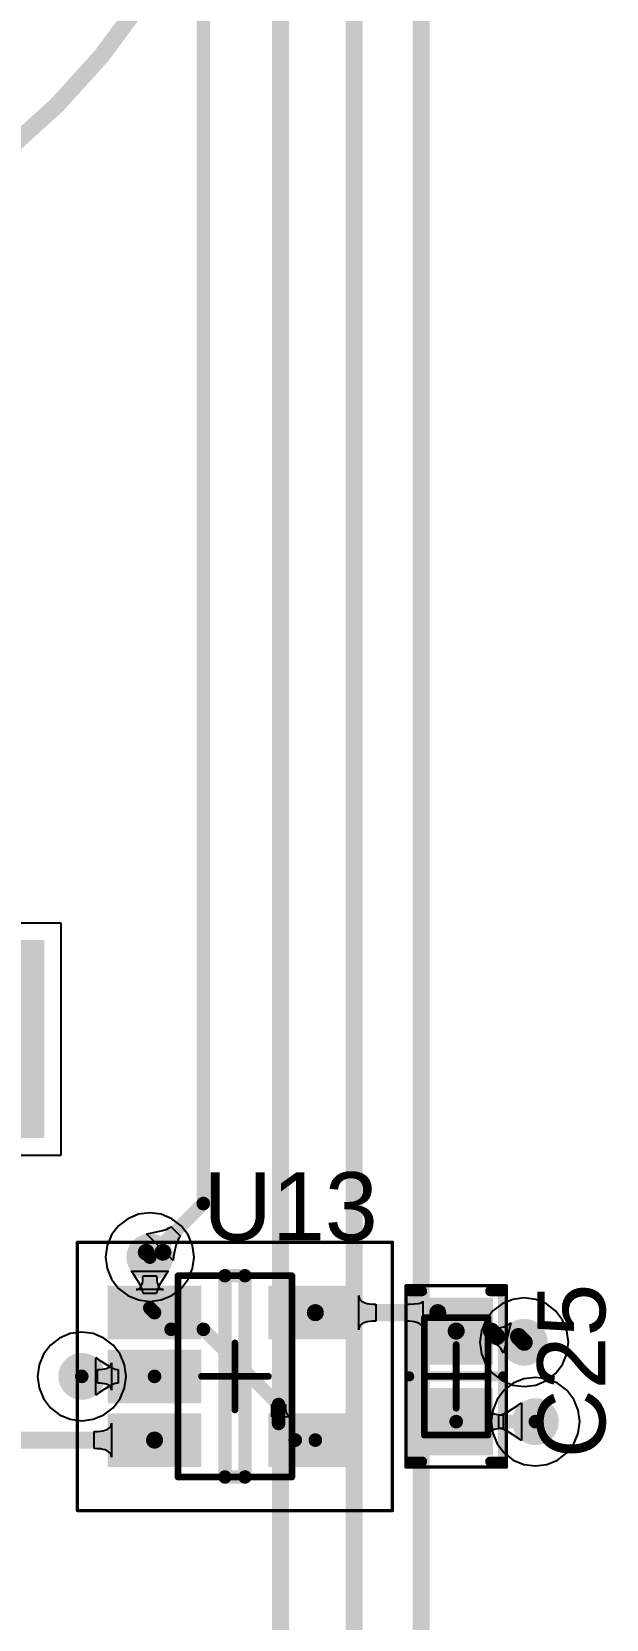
# Model space of a CAD drawing. Header units: inches. Extents: x -0.01 to 3.94, y -0.06 to 4.68.
# Drawn here: x 2.311 to 2.648, y 1.037 to 1.969 of the extents above; entities that cross this region are included whole.
import ezdxf

# ---------------------------------------------------------------- set-up
doc = ezdxf.new("R2010")
doc.units = ezdxf.units.IN
doc.header["$MEASUREMENT"] = 0
for name, color, linetype in [('Bottom Layer', 5, 'Continuous'), ('Bottom Solder', 6, 'Continuous'), ('Int1 -GND)', 16, 'Continuous'), ('Int2 -PWR)', 76, 'Continuous'), ('Multi-Layer', 9, 'Continuous'), ('Pad Holes', 156, 'Continuous'), ('PCBD Notes', 76, 'Continuous'), ('Top 3D Body', 56, 'Continuous'), ('Top Courtyard', 56, 'Continuous'), ('Top Layer', 1, 'Continuous'), ('Top Overlay', 2, 'Continuous'), ('Top Paste', 8, 'Continuous'), ('Top Solder', 216, 'Continuous'), ('Via Holes', 16, 'Continuous')]:
    doc.layers.add(name, color=color, linetype=linetype)
doc.styles.add('Arial', font='', dxfattribs={"height": 0.2})
doc.styles.get('Arial').set_extended_font_data('Arial')

# ---------------------------------------------------------------- blocks, each defined once
blk = doc.blocks.new('A3DDA0BC_073E_4B18_9613_F713A7EC1E27_451')
at = {"layer": 'Top Layer'}
for points in [[(-0.07283, 0.02362), (-0.07283, 0.05118), (-0.02165, 0.05118), (-0.02165, 0.02362)], [(0.02165, 0.02362), (0.02165, 0.05118), (0.07283, 0.05118), (0.07283, 0.02362)], [(-0.07283, -0.01378), (-0.07283, 0.01378), (-0.02165, 0.01378), (-0.02165, -0.01378)], [(-0.07283, -0.05118), (-0.07283, -0.02362), (-0.02165, -0.02362), (-0.02165, -0.05118)], [(0.02165, -0.05118), (0.02165, -0.02362), (0.07283, -0.02362), (0.07283, -0.05118)]]:
    blk.add_hatch(color=1, dxfattribs=at).paths.add_polyline_path(points)
at = {"layer": 'Top Paste'}
for points in [[(-0.07283, 0.02362), (-0.07283, 0.05118), (-0.02165, 0.05118), (-0.02165, 0.02362)], [(0.02165, 0.02362), (0.02165, 0.05118), (0.07283, 0.05118), (0.07283, 0.02362)], [(-0.07283, -0.01378), (-0.07283, 0.01378), (-0.02165, 0.01378), (-0.02165, -0.01378)], [(-0.07283, -0.05118), (-0.07283, -0.02362), (-0.02165, -0.02362), (-0.02165, -0.05118)], [(0.02165, -0.05118), (0.02165, -0.02362), (0.07283, -0.02362), (0.07283, -0.05118)]]:
    blk.add_hatch(color=8, dxfattribs=at).paths.add_polyline_path(points)
at = {"layer": 'Top Solder'}
for points in [[(-0.0748, 0.02165), (-0.0748, 0.05315), (-0.01969, 0.05315), (-0.01969, 0.02165)], [(0.01968, 0.02165), (0.01968, 0.05315), (0.0748, 0.05315), (0.0748, 0.02165)], [(-0.0748, -0.01575), (-0.0748, 0.01575), (-0.01969, 0.01575), (-0.01969, -0.01575)], [(-0.0748, -0.05315), (-0.0748, -0.02165), (-0.01969, -0.02165), (-0.01969, -0.05315)], [(0.01968, -0.05315), (0.01968, -0.02165), (0.0748, -0.02165), (0.0748, -0.05315)]]:
    blk.add_hatch(color=216, dxfattribs=at).paths.add_polyline_path(points)
at = {"layer": 'Top 3D Body'}
for points in [[(-0.03346, -0.05906, 0.00394, 0.00394, 0), (-0.03346, 0.05905, 0.00394, 0.00394, 0)], [(-0.03346, 0.05905, 0.00394, 0.00394, 0), (0.03346, 0.05905, 0.00394, 0.00394, 0)], [(0.03346, -0.05906, 0.00394, 0.00394, 0), (0.03346, 0.05905, 0.00394, 0.00394, 0)], [(-0.03346, -0.05906, 0.00394, 0.00394, 0), (0.03346, -0.05906, 0.00394, 0.00394, 0)]]:
    blk.add_lwpolyline(points, format="xyseb", dxfattribs=at)
for points in [[(-0.03445, 0.05905, 0.00197, 0.00197, 1), (-0.03248, 0.05905, 0.00197, 0.00197, 1)], [(-0.03445, 0.05905, 0.00197, 0.00197, 1), (-0.03248, 0.05905, 0.00197, 0.00197, 1)], [(0.03248, 0.05905, 0.00197, 0.00197, 1), (0.03445, 0.05905, 0.00197, 0.00197, 1)], [(0.03248, 0.05905, 0.00197, 0.00197, 1), (0.03445, 0.05905, 0.00197, 0.00197, 1)], [(-0.03445, -0.05906, 0.00197, 0.00197, 1), (-0.03248, -0.05906, 0.00197, 0.00197, 1)], [(-0.03445, -0.05906, 0.00197, 0.00197, 1), (-0.03248, -0.05906, 0.00197, 0.00197, 1)], [(0.03248, -0.05906, 0.00197, 0.00197, 1), (0.03445, -0.05906, 0.00197, 0.00197, 1)], [(0.03248, -0.05906, 0.00197, 0.00197, 1), (0.03445, -0.05906, 0.00197, 0.00197, 1)]]:
    blk.add_lwpolyline(points, format="xyseb", close=True, dxfattribs=at)
at = {"layer": 'Top Courtyard'}
for points in [[(-0.09252, -0.07874, 0.00197, 0.00197, 0), (-0.09252, 0.07874, 0.00197, 0.00197, 0)], [(-0.09252, 0.07874, 0.00197, 0.00197, 0), (0.09252, 0.07874, 0.00197, 0.00197, 0)], [(0.09252, -0.07874, 0.00197, 0.00197, 0), (0.09252, 0.07874, 0.00197, 0.00197, 0)], [(0, -0.01969, 0.00394, 0.00394, 0), (0, 0.01968, 0.00394, 0.00394, 0)], [(-0.01968, 0, 0.00394, 0.00394, 0), (0.01969, 0, 0.00394, 0.00394, 0)], [(-0.09252, -0.07874, 0.00197, 0.00197, 0), (0.09252, -0.07874, 0.00197, 0.00197, 0)]]:
    blk.add_lwpolyline(points, format="xyseb", dxfattribs=at)
for points in [[(-0.09301, 0.07874, 0.000984, 0.000984, 1), (-0.09203, 0.07874, 0.000984, 0.000984, 1)], [(-0.09301, 0.07874, 0.000984, 0.000984, 1), (-0.09203, 0.07874, 0.000984, 0.000984, 1)], [(0.09203, 0.07874, 0.000984, 0.000984, 1), (0.09301, 0.07874, 0.000984, 0.000984, 1)], [(0.09203, 0.07874, 0.000984, 0.000984, 1), (0.09301, 0.07874, 0.000984, 0.000984, 1)], [(-0.00098, 0.01968, 0.00197, 0.00197, 1), (0.00098, 0.01968, 0.00197, 0.00197, 1)], [(-0.02067, 0, 0.00197, 0.00197, 1), (-0.0187, 0, 0.00197, 0.00197, 1)], [(0.0187, 0, 0.00197, 0.00197, 1), (0.02067, 0, 0.00197, 0.00197, 1)], [(-0.00098, -0.01969, 0.00197, 0.00197, 1), (0.00098, -0.01969, 0.00197, 0.00197, 1)], [(-0.09301, -0.07874, 0.000984, 0.000984, 1), (-0.09203, -0.07874, 0.000984, 0.000984, 1)], [(-0.09301, -0.07874, 0.000984, 0.000984, 1), (-0.09203, -0.07874, 0.000984, 0.000984, 1)], [(0.09203, -0.07874, 0.000984, 0.000984, 1), (0.09301, -0.07874, 0.000984, 0.000984, 1)], [(0.09203, -0.07874, 0.000984, 0.000984, 1), (0.09301, -0.07874, 0.000984, 0.000984, 1)]]:
    blk.add_lwpolyline(points, format="xyseb", close=True, dxfattribs=at)
at = {"layer": 'Top Overlay'}
for points in [[(-0.04232, 0.07283, 0.00984, 0.00984, 1), (-0.05217, 0.07283, 0.00984, 0.00984, 1)], [(-0.05463, 0.07283, 0.00492, 0.00492, 1), (-0.0497, 0.07283, 0.00492, 0.00492, 1)], [(-0.04478, 0.07283, 0.00492, 0.00492, 1), (-0.03986, 0.07283, 0.00492, 0.00492, 1)], [(-0.00787, 0.05905, 0.00394, 0.00394, 1), (-0.00394, 0.05905, 0.00394, 0.00394, 1)], [(-0.00787, 0.05905, 0.00394, 0.00394, 1), (-0.00394, 0.05905, 0.00394, 0.00394, 1)], [(0.00394, 0.05905, 0.00394, 0.00394, 1), (0.00787, 0.05905, 0.00394, 0.00394, 1)], [(0.00394, 0.05905, 0.00394, 0.00394, 1), (0.00787, 0.05905, 0.00394, 0.00394, 1)], [(-0.00787, -0.05906, 0.00394, 0.00394, 1), (-0.00394, -0.05906, 0.00394, 0.00394, 1)], [(-0.00787, -0.05906, 0.00394, 0.00394, 1), (-0.00394, -0.05906, 0.00394, 0.00394, 1)], [(0.00394, -0.05906, 0.00394, 0.00394, 1), (0.00787, -0.05906, 0.00394, 0.00394, 1)], [(0.00394, -0.05906, 0.00394, 0.00394, 1), (0.00787, -0.05906, 0.00394, 0.00394, 1)]]:
    blk.add_lwpolyline(points, format="xyseb", close=True, dxfattribs=at)
for points in [[(-0.00591, 0.05905, 0.00787, 0.00787, 0), (0.00591, 0.05905, 0.00787, 0.00787, 0)], [(-0.00591, -0.05906, 0.00787, 0.00787, 0), (-0.00591, 0.05905, 0.00787, 0.00787, 0)], [(0.00591, -0.05906, 0.00787, 0.00787, 0), (0.00591, 0.05905, 0.00787, 0.00787, 0)], [(-0.00591, -0.05906, 0.00787, 0.00787, 0), (0.00591, -0.05906, 0.00787, 0.00787, 0)]]:
    blk.add_lwpolyline(points, format="xyseb", dxfattribs=at)
blk = doc.blocks.new('2EF88547_EDEF_4A49_A522_C215618D4BC7_519')
at = {"layer": 'Bottom Layer'}
for points in [[(-0.14862, -0.0561), (-0.2687, -0.0561), (-0.2687, 0.0561), (-0.14862, 0.0561)], [(0.14862, 0.0561), (0.2687, 0.0561), (0.2687, -0.0561), (0.14862, -0.0561)], [(-0.13878, -0.23524), (-0.05807, -0.23524), (-0.05807, -0.31594), (-0.13878, -0.31594)]]:
    blk.add_hatch(color=5, dxfattribs=at).paths.add_polyline_path(points)
h = blk.add_hatch(color=5, dxfattribs=at)
edge = h.paths.add_edge_path()
edge.add_arc((0, -0.27559), 0.04035, 0, 360)
h = blk.add_hatch(color=5, dxfattribs=at)
edge = h.paths.add_edge_path()
edge.add_arc((0.09843, -0.27559), 0.04035, 0, 360)
at = {"layer": 'Bottom Solder'}
for points in [[(-0.14665, -0.05807), (-0.27067, -0.05807), (-0.27067, 0.05807), (-0.14665, 0.05807)], [(0.14665, 0.05807), (0.27067, 0.05807), (0.27067, -0.05807), (0.14665, -0.05807)], [(-0.14075, -0.23327), (-0.0561, -0.23327), (-0.0561, -0.31791), (-0.14075, -0.31791)]]:
    blk.add_hatch(color=6, dxfattribs=at).paths.add_polyline_path(points)
h = blk.add_hatch(color=6, dxfattribs=at)
edge = h.paths.add_edge_path()
edge.add_arc((0, -0.27559), 0.04232, 0, 360)
h = blk.add_hatch(color=6, dxfattribs=at)
edge = h.paths.add_edge_path()
edge.add_arc((0.09843, -0.27559), 0.04232, 0, 360)
at = {"layer": 'Int1 -GND)'}
for points in [[(-0.14862, -0.0561), (-0.2687, -0.0561), (-0.2687, 0.0561), (-0.14862, 0.0561)], [(0.14862, 0.0561), (0.2687, 0.0561), (0.2687, -0.0561), (0.14862, -0.0561)], [(-0.13878, -0.23524), (-0.05807, -0.23524), (-0.05807, -0.31594), (-0.13878, -0.31594)]]:
    blk.add_hatch(color=7, dxfattribs=at).paths.add_polyline_path(points)
h = blk.add_hatch(color=7, dxfattribs=at)
edge = h.paths.add_edge_path()
edge.add_arc((0, -0.27559), 0.04035, 0, 360)
h = blk.add_hatch(color=7, dxfattribs=at)
edge = h.paths.add_edge_path()
edge.add_arc((0.09843, -0.27559), 0.04035, 0, 360)
at = {"layer": 'Int2 -PWR)'}
for points in [[(-0.14862, -0.0561), (-0.2687, -0.0561), (-0.2687, 0.0561), (-0.14862, 0.0561)], [(0.14862, 0.0561), (0.2687, 0.0561), (0.2687, -0.0561), (0.14862, -0.0561)], [(-0.13878, -0.23524), (-0.05807, -0.23524), (-0.05807, -0.31594), (-0.13878, -0.31594)]]:
    blk.add_hatch(color=7, dxfattribs=at).paths.add_polyline_path(points)
h = blk.add_hatch(color=7, dxfattribs=at)
edge = h.paths.add_edge_path()
edge.add_arc((0, -0.27559), 0.04035, 0, 360)
h = blk.add_hatch(color=7, dxfattribs=at)
edge = h.paths.add_edge_path()
edge.add_arc((0.09843, -0.27559), 0.04035, 0, 360)
at = {"layer": 'Multi-Layer'}
for points in [[(-0.14862, -0.0561), (-0.2687, -0.0561), (-0.2687, 0.0561), (-0.14862, 0.0561)], [(0.14862, 0.0561), (0.2687, 0.0561), (0.2687, -0.0561), (0.14862, -0.0561)], [(-0.13878, -0.23524), (-0.05807, -0.23524), (-0.05807, -0.31594), (-0.13878, -0.31594)]]:
    blk.add_hatch(color=9, dxfattribs=at).paths.add_polyline_path(points)
h = blk.add_hatch(color=9, dxfattribs=at)
edge = h.paths.add_edge_path()
edge.add_arc((0, -0.27559), 0.04035, 0, 360)
h = blk.add_hatch(color=9, dxfattribs=at)
edge = h.paths.add_edge_path()
edge.add_arc((0.09843, -0.27559), 0.04035, 0, 360)
at = {"layer": 'Pad Holes'}
for points in [[(-0.16929, -0.04331), (-0.24803, -0.04331), (-0.24803, 0.04331), (-0.16929, 0.04331)], [(0.16929, 0.04331), (0.24803, 0.04331), (0.24803, -0.04331), (0.16929, -0.04331)]]:
    blk.add_hatch(color=7, dxfattribs=at).paths.add_polyline_path(points)
h = blk.add_hatch(color=7, dxfattribs=at)
edge = h.paths.add_edge_path()
edge.add_arc((-0.09842, -0.27559), 0.02362, 0, 360)
h = blk.add_hatch(color=7, dxfattribs=at)
edge = h.paths.add_edge_path()
edge.add_arc((0, -0.27559), 0.02362, 0, 360)
h = blk.add_hatch(color=7, dxfattribs=at)
edge = h.paths.add_edge_path()
edge.add_arc((0.09843, -0.27559), 0.02362, 0, 360)
at = {"layer": 'Top Layer'}
for points in [[(-0.14862, -0.0561), (-0.2687, -0.0561), (-0.2687, 0.0561), (-0.14862, 0.0561)], [(0.14862, 0.0561), (0.2687, 0.0561), (0.2687, -0.0561), (0.14862, -0.0561)], [(-0.13878, -0.23524), (-0.05807, -0.23524), (-0.05807, -0.31594), (-0.13878, -0.31594)]]:
    blk.add_hatch(color=1, dxfattribs=at).paths.add_polyline_path(points)
h = blk.add_hatch(color=1, dxfattribs=at)
edge = h.paths.add_edge_path()
edge.add_arc((0, -0.27559), 0.04035, 0, 360)
h = blk.add_hatch(color=1, dxfattribs=at)
edge = h.paths.add_edge_path()
edge.add_arc((0.09843, -0.27559), 0.04035, 0, 360)
at = {"layer": 'Top Solder'}
for points in [[(-0.14665, -0.05807), (-0.27067, -0.05807), (-0.27067, 0.05807), (-0.14665, 0.05807)], [(0.14665, 0.05807), (0.27067, 0.05807), (0.27067, -0.05807), (0.14665, -0.05807)], [(-0.14075, -0.23327), (-0.0561, -0.23327), (-0.0561, -0.31791), (-0.14075, -0.31791)]]:
    blk.add_hatch(color=216, dxfattribs=at).paths.add_polyline_path(points)
h = blk.add_hatch(color=216, dxfattribs=at)
edge = h.paths.add_edge_path()
edge.add_arc((0, -0.27559), 0.04232, 0, 360)
h = blk.add_hatch(color=216, dxfattribs=at)
edge = h.paths.add_edge_path()
edge.add_arc((0.09843, -0.27559), 0.04232, 0, 360)
at = {"layer": 'Top Courtyard'}
for points in [[(0, -0.01968, 0.00394, 0.00394, 0), (0, 0.01969, 0.00394, 0.00394, 0)], [(-0.01968, 0, 0.00394, 0.00394, 0), (0.01969, 0, 0.00394, 0.00394, 0)], [(0, -0.29528, 0.00394, 0.00394, 0), (0, -0.2559, 0.00394, 0.00394, 0)], [(-0.01968, -0.27559, 0.00394, 0.00394, 0), (0.01969, -0.27559, 0.00394, 0.00394, 0)]]:
    blk.add_lwpolyline(points, format="xyseb", dxfattribs=at)
for points in [[(-0.00098, 0.01969, 0.00197, 0.00197, 1), (0.00098, 0.01969, 0.00197, 0.00197, 1)], [(-0.02067, 0, 0.00197, 0.00197, 1), (-0.0187, 0, 0.00197, 0.00197, 1)], [(0.0187, 0, 0.00197, 0.00197, 1), (0.02067, 0, 0.00197, 0.00197, 1)], [(-0.00098, -0.01968, 0.00197, 0.00197, 1), (0.00098, -0.01968, 0.00197, 0.00197, 1)], [(-0.00098, -0.2559, 0.00197, 0.00197, 1), (0.00098, -0.2559, 0.00197, 0.00197, 1)], [(-0.02067, -0.27559, 0.00197, 0.00197, 1), (-0.0187, -0.27559, 0.00197, 0.00197, 1)], [(0.0187, -0.27559, 0.00197, 0.00197, 1), (0.02067, -0.27559, 0.00197, 0.00197, 1)], [(-0.00098, -0.29528, 0.00197, 0.00197, 1), (0.00098, -0.29528, 0.00197, 0.00197, 1)]]:
    blk.add_lwpolyline(points, format="xyseb", close=True, dxfattribs=at)
at = {"layer": 'Top Overlay'}
for points in [[(-0.23622, 0.22638, 0.00787, 0.00787, 0), (0.23622, 0.22638, 0.00787, 0.00787, 0)], [(-0.23622, 0.07874, 0.00787, 0.00787, 0), (-0.23622, 0.22638, 0.00787, 0.00787, 0)], [(0.23622, 0.07874, 0.00787, 0.00787, 0), (0.23622, 0.22638, 0.00787, 0.00787, 0)], [(-0.23622, -0.28543, 0.00787, 0.00787, 0), (-0.23622, -0.0689, 0.00787, 0.00787, 0)], [(0.23622, -0.28543, 0.00787, 0.00787, 0), (0.23622, -0.0689, 0.00787, 0.00787, 0)], [(-0.23622, -0.28543, 0.00787, 0.00787, 0), (-0.15748, -0.28543, 0.00787, 0.00787, 0)], [(0.15748, -0.28543, 0.00787, 0.00787, 0), (0.23622, -0.28543, 0.00787, 0.00787, 0)]]:
    blk.add_lwpolyline(points, format="xyseb", dxfattribs=at)
for points in [[(-0.23819, 0.22638, 0.00394, 0.00394, 1), (-0.23425, 0.22638, 0.00394, 0.00394, 1)], [(-0.23819, 0.22638, 0.00394, 0.00394, 1), (-0.23425, 0.22638, 0.00394, 0.00394, 1)], [(0.23425, 0.22638, 0.00394, 0.00394, 1), (0.23819, 0.22638, 0.00394, 0.00394, 1)], [(0.23425, 0.22638, 0.00394, 0.00394, 1), (0.23819, 0.22638, 0.00394, 0.00394, 1)], [(-0.23819, 0.07874, 0.00394, 0.00394, 1), (-0.23425, 0.07874, 0.00394, 0.00394, 1)], [(0.23425, 0.07874, 0.00394, 0.00394, 1), (0.23819, 0.07874, 0.00394, 0.00394, 1)], [(-0.23819, -0.0689, 0.00394, 0.00394, 1), (-0.23425, -0.0689, 0.00394, 0.00394, 1)], [(0.23425, -0.0689, 0.00394, 0.00394, 1), (0.23819, -0.0689, 0.00394, 0.00394, 1)], [(-0.23819, -0.28543, 0.00394, 0.00394, 1), (-0.23425, -0.28543, 0.00394, 0.00394, 1)], [(-0.23819, -0.28543, 0.00394, 0.00394, 1), (-0.23425, -0.28543, 0.00394, 0.00394, 1)], [(-0.15945, -0.28543, 0.00394, 0.00394, 1), (-0.15551, -0.28543, 0.00394, 0.00394, 1)], [(0.15551, -0.28543, 0.00394, 0.00394, 1), (0.15945, -0.28543, 0.00394, 0.00394, 1)], [(0.23425, -0.28543, 0.00394, 0.00394, 1), (0.23819, -0.28543, 0.00394, 0.00394, 1)], [(0.23425, -0.28543, 0.00394, 0.00394, 1), (0.23819, -0.28543, 0.00394, 0.00394, 1)]]:
    blk.add_lwpolyline(points, format="xyseb", close=True, dxfattribs=at)
blk = doc.blocks.new('CAP_0603_1608_606')
at = {"layer": 'Top Layer'}
for points in [[(-0.04429, -0.01968), (-0.04429, 0.01969), (-0.00886, 0.01969), (-0.00886, -0.01968)], [(0.00886, -0.01968), (0.00886, 0.01969), (0.04429, 0.01969), (0.04429, -0.01968)]]:
    blk.add_hatch(color=1, dxfattribs=at).paths.add_polyline_path(points)
at = {"layer": 'Top Paste'}
for points in [[(-0.04429, -0.01968), (-0.04429, 0.01969), (-0.00886, 0.01969), (-0.00886, -0.01968)], [(0.00886, -0.01968), (0.00886, 0.01969), (0.04429, 0.01969), (0.04429, -0.01968)]]:
    blk.add_hatch(color=8, dxfattribs=at).paths.add_polyline_path(points)
at = {"layer": 'Top Solder'}
for points in [[(-0.04626, -0.02165), (-0.04626, 0.02165), (-0.00689, 0.02165), (-0.00689, -0.02165)], [(0.00689, -0.02165), (0.00689, 0.02165), (0.04626, 0.02165), (0.04626, -0.02165)]]:
    blk.add_hatch(color=216, dxfattribs=at).paths.add_polyline_path(points)
at = {"layer": 'Top 3D Body'}
for points in [[(0.03445, 0.0187, 0.00394, 0.00394, 0), (-0.03445, 0.0187, 0.00394, 0.00394, 0)], [(-0.03445, -0.0187, 0.00394, 0.00394, 0), (-0.03445, 0.0187, 0.00394, 0.00394, 0)], [(0.03445, -0.0187, 0.00394, 0.00394, 0), (0.03445, 0.0187, 0.00394, 0.00394, 0)], [(0.03445, -0.0187, 0.00394, 0.00394, 0), (-0.03445, -0.0187, 0.00394, 0.00394, 0)]]:
    blk.add_lwpolyline(points, format="xyseb", dxfattribs=at)
for points in [[(-0.03543, 0.0187, 0.00197, 0.00197, 1), (-0.03346, 0.0187, 0.00197, 0.00197, 1)], [(-0.03543, 0.0187, 0.00197, 0.00197, 1), (-0.03346, 0.0187, 0.00197, 0.00197, 1)], [(0.03346, 0.0187, 0.00197, 0.00197, 1), (0.03543, 0.0187, 0.00197, 0.00197, 1)], [(0.03346, 0.0187, 0.00197, 0.00197, 1), (0.03543, 0.0187, 0.00197, 0.00197, 1)], [(-0.03543, -0.0187, 0.00197, 0.00197, 1), (-0.03346, -0.0187, 0.00197, 0.00197, 1)], [(-0.03543, -0.0187, 0.00197, 0.00197, 1), (-0.03346, -0.0187, 0.00197, 0.00197, 1)], [(0.03346, -0.0187, 0.00197, 0.00197, 1), (0.03543, -0.0187, 0.00197, 0.00197, 1)], [(0.03346, -0.0187, 0.00197, 0.00197, 1), (0.03543, -0.0187, 0.00197, 0.00197, 1)]]:
    blk.add_lwpolyline(points, format="xyseb", close=True, dxfattribs=at)
at = {"layer": 'Top Courtyard'}
for points in [[(0.05315, 0.02953, 0.00197, 0.00197, 0), (-0.05315, 0.02953, 0.00197, 0.00197, 0)], [(-0.05315, -0.02953, 0.00197, 0.00197, 0), (-0.05315, 0.02953, 0.00197, 0.00197, 0)], [(0.05315, -0.02953, 0.00197, 0.00197, 0), (0.05315, 0.02953, 0.00197, 0.00197, 0)], [(0, -0.0187, 0.00394, 0.00394, 0), (0, 0.0187, 0.00394, 0.00394, 0)], [(0.0187, 0, 0.00394, 0.00394, 0), (-0.0187, 0, 0.00394, 0.00394, 0)], [(0.05315, -0.02953, 0.00197, 0.00197, 0), (-0.05315, -0.02953, 0.00197, 0.00197, 0)]]:
    blk.add_lwpolyline(points, format="xyseb", dxfattribs=at)
for points in [[(-0.05364, 0.02953, 0.000984, 0.000984, 1), (-0.05266, 0.02953, 0.000984, 0.000984, 1)], [(-0.05364, 0.02953, 0.000984, 0.000984, 1), (-0.05266, 0.02953, 0.000984, 0.000984, 1)], [(0.05266, 0.02953, 0.000984, 0.000984, 1), (0.05364, 0.02953, 0.000984, 0.000984, 1)], [(0.05266, 0.02953, 0.000984, 0.000984, 1), (0.05364, 0.02953, 0.000984, 0.000984, 1)], [(-0.00098, 0.0187, 0.00197, 0.00197, 1), (0.00098, 0.0187, 0.00197, 0.00197, 1)], [(-0.01968, 0, 0.00197, 0.00197, 1), (-0.01772, 0, 0.00197, 0.00197, 1)], [(0.01772, 0, 0.00197, 0.00197, 1), (0.01968, 0, 0.00197, 0.00197, 1)], [(-0.00098, -0.0187, 0.00197, 0.00197, 1), (0.00098, -0.0187, 0.00197, 0.00197, 1)], [(-0.05364, -0.02953, 0.000984, 0.000984, 1), (-0.05266, -0.02953, 0.000984, 0.000984, 1)], [(-0.05364, -0.02953, 0.000984, 0.000984, 1), (-0.05266, -0.02953, 0.000984, 0.000984, 1)], [(0.05266, -0.02953, 0.000984, 0.000984, 1), (0.05364, -0.02953, 0.000984, 0.000984, 1)], [(0.05266, -0.02953, 0.000984, 0.000984, 1), (0.05364, -0.02953, 0.000984, 0.000984, 1)]]:
    blk.add_lwpolyline(points, format="xyseb", close=True, dxfattribs=at)
at = {"layer": 'Top Overlay'}
for points in [[(-0.05, 0.02, 0.00591, 0.00591, 0), (-0.05, 0.02756, 0.00591, 0.00591, 0)], [(0.05, 0.02756, 0.00591, 0.00591, 0), (-0.05, 0.02756, 0.00591, 0.00591, 0)], [(0, -0.02756, 0.00591, 0.00591, 0), (0, 0.02756, 0.00591, 0.00591, 0)], [(0.05, 0.02, 0.00591, 0.00591, 0), (0.05, 0.02756, 0.00591, 0.00591, 0)], [(-0.05, -0.02756, 0.00591, 0.00591, 0), (-0.05, -0.02, 0.00591, 0.00591, 0)], [(0.05, -0.02756, 0.00591, 0.00591, 0), (0.05, -0.02, 0.00591, 0.00591, 0)], [(0.05, -0.02756, 0.00591, 0.00591, 0), (-0.05, -0.02756, 0.00591, 0.00591, 0)]]:
    blk.add_lwpolyline(points, format="xyseb", dxfattribs=at)
for points in [[(-0.05148, 0.02756, 0.00295, 0.00295, 1), (-0.04852, 0.02756, 0.00295, 0.00295, 1)], [(-0.05148, 0.02756, 0.00295, 0.00295, 1), (-0.04852, 0.02756, 0.00295, 0.00295, 1)], [(-0.00148, 0.02756, 0.00295, 0.00295, 1), (0.00148, 0.02756, 0.00295, 0.00295, 1)], [(0.04852, 0.02756, 0.00295, 0.00295, 1), (0.05148, 0.02756, 0.00295, 0.00295, 1)], [(0.04852, 0.02756, 0.00295, 0.00295, 1), (0.05148, 0.02756, 0.00295, 0.00295, 1)], [(-0.05148, 0.02, 0.00295, 0.00295, 1), (-0.04852, 0.02, 0.00295, 0.00295, 1)], [(0.04852, 0.02, 0.00295, 0.00295, 1), (0.05148, 0.02, 0.00295, 0.00295, 1)], [(-0.05148, -0.02, 0.00295, 0.00295, 1), (-0.04852, -0.02, 0.00295, 0.00295, 1)], [(0.04852, -0.02, 0.00295, 0.00295, 1), (0.05148, -0.02, 0.00295, 0.00295, 1)], [(-0.05148, -0.02756, 0.00295, 0.00295, 1), (-0.04852, -0.02756, 0.00295, 0.00295, 1)], [(-0.05148, -0.02756, 0.00295, 0.00295, 1), (-0.04852, -0.02756, 0.00295, 0.00295, 1)], [(-0.00148, -0.02756, 0.00295, 0.00295, 1), (0.00148, -0.02756, 0.00295, 0.00295, 1)], [(0.04852, -0.02756, 0.00295, 0.00295, 1), (0.05148, -0.02756, 0.00295, 0.00295, 1)], [(0.04852, -0.02756, 0.00295, 0.00295, 1), (0.05148, -0.02756, 0.00295, 0.00295, 1)]]:
    blk.add_lwpolyline(points, format="xyseb", close=True, dxfattribs=at)

msp = doc.modelspace()

# ---------------------------------------------------------------- hatches: boundary and pattern name
at = {"layer": 'Bottom Layer'}
h = msp.add_hatch(color=5, dxfattribs=at)
edge = h.paths.add_edge_path()
edge.add_arc((2.38, 1.25), 0.01378, 0, 360)
h = msp.add_hatch(color=5, dxfattribs=at)
edge = h.paths.add_edge_path()
edge.add_arc((2.6, 1.2), 0.01378, 0, 360)
h = msp.add_hatch(color=5, dxfattribs=at)
edge = h.paths.add_edge_path()
edge.add_arc((2.34, 1.18), 0.01378, 0, 360)
h = msp.add_hatch(color=5, dxfattribs=at)
edge = h.paths.add_edge_path()
edge.add_arc((2.60657, 1.15343), 0.01378, 0, 360)
at = {"layer": 'Int1 -GND)'}
h = msp.add_hatch(color=7, dxfattribs=at)
edge = h.paths.add_edge_path()
edge.add_arc((2.38, 1.25), 0.01378, 0, 360)
h = msp.add_hatch(color=7, dxfattribs=at)
edge = h.paths.add_edge_path()
edge.add_arc((2.6, 1.2), 0.01378, 0, 360)
h = msp.add_hatch(color=7, dxfattribs=at)
edge = h.paths.add_edge_path()
edge.add_arc((2.34, 1.18), 0.01378, 0, 360)
h = msp.add_hatch(color=7, dxfattribs=at)
edge = h.paths.add_edge_path()
edge.add_arc((2.60657, 1.15343), 0.01378, 0, 360)
at = {"layer": 'Int2 -PWR)'}
h = msp.add_hatch(color=7, dxfattribs=at)
edge = h.paths.add_edge_path()
edge.add_arc((2.38, 1.25), 0.01378, 0, 360)
h = msp.add_hatch(color=7, dxfattribs=at)
edge = h.paths.add_edge_path()
edge.add_arc((2.6, 1.2), 0.01378, 0, 360)
h = msp.add_hatch(color=7, dxfattribs=at)
edge = h.paths.add_edge_path()
edge.add_arc((2.34, 1.18), 0.01378, 0, 360)
h = msp.add_hatch(color=7, dxfattribs=at)
edge = h.paths.add_edge_path()
edge.add_arc((2.60657, 1.15343), 0.01378, 0, 360)
at = {"layer": 'Top Layer'}
h = msp.add_hatch(color=1, dxfattribs=at)
edge = h.paths.add_edge_path()
edge.add_arc((2.38, 1.25), 0.01378, 0, 360)
h = msp.add_hatch(color=1, dxfattribs=at)
edge = h.paths.add_edge_path()
edge.add_arc((2.6, 1.2), 0.01378, 0, 360)
h = msp.add_hatch(color=1, dxfattribs=at)
edge = h.paths.add_edge_path()
edge.add_arc((2.34, 1.18), 0.01378, 0, 360)
h = msp.add_hatch(color=1, dxfattribs=at)
edge = h.paths.add_edge_path()
edge.add_arc((2.60657, 1.15343), 0.01378, 0, 360)
at = {"layer": 'Via Holes'}
h = msp.add_hatch(color=7, dxfattribs=at)
edge = h.paths.add_edge_path()
edge.add_arc((2.38, 1.25), 0.00689, 0, 360)
h = msp.add_hatch(color=7, dxfattribs=at)
edge = h.paths.add_edge_path()
edge.add_arc((2.6, 1.2), 0.00689, 0, 360)
h = msp.add_hatch(color=7, dxfattribs=at)
edge = h.paths.add_edge_path()
edge.add_arc((2.34, 1.18), 0.00689, 0, 360)
h = msp.add_hatch(color=7, dxfattribs=at)
edge = h.paths.add_edge_path()
edge.add_arc((2.60657, 1.15343), 0.00689, 0, 360)

# ---------------------------------------------------------------- linework, layer by layer
at = {"layer": 'Bottom Layer'}
for p, q in [((2.3909, 1.26696), (2.39171, 1.26747)), ((2.39171, 1.26747), (2.39234, 1.268)), ((2.39234, 1.268), (2.398, 1.26234)), ((2.37806, 1.26364), (2.38029, 1.26398)), ((2.39364, 1.24806), (2.37806, 1.26364)), ((2.38029, 1.26398), (2.38742, 1.26555)), ((2.38742, 1.26555), (2.38876, 1.266)), ((2.38876, 1.266), (2.38992, 1.26647)), ((2.38992, 1.26647), (2.3909, 1.26696)), ((2.396, 1.25876), (2.39555, 1.25742)), ((2.39647, 1.25992), (2.396, 1.25876)), ((2.39696, 1.2609), (2.39647, 1.25992)), ((2.39747, 1.26171), (2.39696, 1.2609)), ((2.398, 1.26234), (2.39747, 1.26171)), ((2.39398, 1.25029), (2.39364, 1.24806)), ((2.39473, 1.25421), (2.39398, 1.25029)), ((2.39555, 1.25742), (2.39473, 1.25421))]:
    msp.add_line(p, q, dxfattribs=at)
for points in [[(2.5, 3.6811, 0.01, 0.01, 0), (2.5, 0.70212, 0.01, 0.01, 0)], [(2.45678, 0.72891, 0.01, 0.01, 0), (2.45678, 3.13322, 0.01, 0.01, 0)], [(2.53937, 2.57874, 0.01, 0.01, 0), (2.53937, 0.80063, 0.01, 0.01, 0)], [(2.41142, 1.28142, 0.008, 0.008, 0), (2.41142, 2.50984, 0.008, 0.008, 0)], [(2.38, 1.25, 0.008, 0.008, 0), (2.41142, 1.28142, 0.008, 0.008, 0)]]:
    msp.add_lwpolyline(points, format="xyseb", dxfattribs=at)
for points in [[(2.40942, 1.28142, 0.004, 0.004, 1), (2.41342, 1.28142, 0.004, 0.004, 1)], [(2.40942, 1.28142, 0.004, 0.004, 1), (2.41342, 1.28142, 0.004, 0.004, 1)], [(2.378, 1.25, 0.004, 0.004, 1), (2.382, 1.25, 0.004, 0.004, 1)]]:
    msp.add_lwpolyline(points, format="xyseb", close=True, dxfattribs=at)
at = {"layer": 'Int1 -GND)'}
for p, q in [((2.32795, 1.44605), (2.18387, 1.44605)), ((2.32795, 1.30985), (2.32795, 1.44605)), ((2.18387, 1.30985), (2.32795, 1.30985)), ((2.36161, 1.26839), (2.35748, 1.263)), ((2.367, 1.27252), (2.36161, 1.26839)), ((2.37327, 1.27512), (2.367, 1.27252)), ((2.38, 1.276), (2.37327, 1.27512)), ((2.38673, 1.27512), (2.38, 1.276)), ((2.393, 1.27252), (2.38673, 1.27512)), ((2.39839, 1.26839), (2.393, 1.27252)), ((2.40252, 1.263), (2.39839, 1.26839)), ((2.35748, 1.263), (2.35488, 1.25673)), ((2.40512, 1.25673), (2.40252, 1.263)), ((2.35488, 1.25673), (2.354, 1.25)), ((2.354, 1.25), (2.35488, 1.24327)), ((2.406, 1.25), (2.40512, 1.25673)), ((2.40512, 1.24327), (2.406, 1.25)), ((2.35488, 1.24327), (2.35748, 1.237)), ((2.40252, 1.237), (2.40512, 1.24327)), ((2.35748, 1.237), (2.36161, 1.23161)), ((2.36161, 1.23161), (2.367, 1.22748)), ((2.393, 1.22748), (2.39839, 1.23161)), ((2.39839, 1.23161), (2.40252, 1.237)), ((2.367, 1.22748), (2.37327, 1.22488)), ((2.37327, 1.22488), (2.38, 1.224)), ((2.38, 1.224), (2.38673, 1.22488)), ((2.38673, 1.22488), (2.393, 1.22748)), ((2.587, 1.22252), (2.58161, 1.21839)), ((2.59327, 1.22512), (2.587, 1.22252)), ((2.6, 1.226), (2.59327, 1.22512)), ((2.60673, 1.22512), (2.6, 1.226)), ((2.613, 1.22252), (2.60673, 1.22512)), ((2.61839, 1.21839), (2.613, 1.22252)), ((2.57748, 1.213), (2.57488, 1.20673)), ((2.58161, 1.21839), (2.57748, 1.213)), ((2.62252, 1.213), (2.61839, 1.21839)), ((2.62512, 1.20673), (2.62252, 1.213)), ((2.57488, 1.20673), (2.574, 1.2)), ((2.626, 1.2), (2.62512, 1.20673)), ((2.574, 1.2), (2.57488, 1.19327)), ((2.57488, 1.19327), (2.57748, 1.187)), ((2.62252, 1.187), (2.62512, 1.19327)), ((2.62512, 1.19327), (2.626, 1.2)), ((2.57748, 1.187), (2.58161, 1.18161)), ((2.61839, 1.18161), (2.62252, 1.187)), ((2.58161, 1.18161), (2.587, 1.17748)), ((2.587, 1.17748), (2.59327, 1.17488)), ((2.59327, 1.17488), (2.6, 1.174)), ((2.6, 1.174), (2.60673, 1.17488)), ((2.60673, 1.17488), (2.613, 1.17748)), ((2.613, 1.17748), (2.61839, 1.18161))]:
    msp.add_line(p, q, dxfattribs=at)
at = {"layer": 'Int2 -PWR)'}
for p, q in [((2.32795, 1.44605), (2.18387, 1.44605)), ((2.32795, 1.30985), (2.32795, 1.44605)), ((2.18387, 1.30985), (2.32795, 1.30985)), ((2.36161, 1.26839), (2.35748, 1.263)), ((2.367, 1.27252), (2.36161, 1.26839)), ((2.37327, 1.27512), (2.367, 1.27252)), ((2.38, 1.276), (2.37327, 1.27512)), ((2.38673, 1.27512), (2.38, 1.276)), ((2.393, 1.27252), (2.38673, 1.27512)), ((2.39839, 1.26839), (2.393, 1.27252)), ((2.40252, 1.263), (2.39839, 1.26839)), ((2.35748, 1.263), (2.35488, 1.25673)), ((2.40512, 1.25673), (2.40252, 1.263)), ((2.35488, 1.25673), (2.354, 1.25)), ((2.354, 1.25), (2.35488, 1.24327)), ((2.406, 1.25), (2.40512, 1.25673)), ((2.40512, 1.24327), (2.406, 1.25)), ((2.35488, 1.24327), (2.35748, 1.237)), ((2.40252, 1.237), (2.40512, 1.24327)), ((2.35748, 1.237), (2.36161, 1.23161)), ((2.36161, 1.23161), (2.367, 1.22748)), ((2.393, 1.22748), (2.39839, 1.23161)), ((2.39839, 1.23161), (2.40252, 1.237)), ((2.367, 1.22748), (2.37327, 1.22488)), ((2.37327, 1.22488), (2.38, 1.224)), ((2.38, 1.224), (2.38673, 1.22488)), ((2.38673, 1.22488), (2.393, 1.22748)), ((2.327, 1.20252), (2.32161, 1.19839)), ((2.33327, 1.20512), (2.327, 1.20252)), ((2.34, 1.206), (2.33327, 1.20512)), ((2.34673, 1.20512), (2.34, 1.206)), ((2.353, 1.20252), (2.34673, 1.20512)), ((2.35839, 1.19839), (2.353, 1.20252)), ((2.31748, 1.193), (2.31488, 1.18673)), ((2.32161, 1.19839), (2.31748, 1.193)), ((2.36252, 1.193), (2.35839, 1.19839)), ((2.36512, 1.18673), (2.36252, 1.193)), ((2.31488, 1.18673), (2.314, 1.18)), ((2.366, 1.18), (2.36512, 1.18673)), ((2.314, 1.18), (2.31488, 1.17327)), ((2.36512, 1.17327), (2.366, 1.18)), ((2.59357, 1.17594), (2.58819, 1.17181)), ((2.59984, 1.17854), (2.59357, 1.17594)), ((2.60657, 1.17943), (2.59984, 1.17854)), ((2.6133, 1.17854), (2.60657, 1.17943)), ((2.61957, 1.17594), (2.6133, 1.17854)), ((2.62496, 1.17181), (2.61957, 1.17594)), ((2.31488, 1.17327), (2.31748, 1.167)), ((2.31748, 1.167), (2.32161, 1.16161)), ((2.35839, 1.16161), (2.36252, 1.167)), ((2.36252, 1.167), (2.36512, 1.17327)), ((2.58406, 1.16643), (2.58146, 1.16016)), ((2.58819, 1.17181), (2.58406, 1.16643)), ((2.62909, 1.16643), (2.62496, 1.17181)), ((2.63169, 1.16016), (2.62909, 1.16643)), ((2.32161, 1.16161), (2.327, 1.15748)), ((2.327, 1.15748), (2.33327, 1.15488)), ((2.34673, 1.15488), (2.353, 1.15748)), ((2.353, 1.15748), (2.35839, 1.16161)), ((2.58146, 1.16016), (2.58057, 1.15343)), ((2.63258, 1.15343), (2.63169, 1.16016)), ((2.33327, 1.15488), (2.34, 1.154)), ((2.34, 1.154), (2.34673, 1.15488)), ((2.58057, 1.15343), (2.58146, 1.1467)), ((2.58146, 1.1467), (2.58406, 1.14043)), ((2.62909, 1.14043), (2.63169, 1.1467)), ((2.63169, 1.1467), (2.63258, 1.15343)), ((2.58406, 1.14043), (2.58819, 1.13504)), ((2.62496, 1.13504), (2.62909, 1.14043)), ((2.58819, 1.13504), (2.59357, 1.13091)), ((2.59357, 1.13091), (2.59984, 1.12831)), ((2.59984, 1.12831), (2.60657, 1.12742)), ((2.60657, 1.12742), (2.6133, 1.12831)), ((2.6133, 1.12831), (2.61957, 1.13091)), ((2.61957, 1.13091), (2.62496, 1.13504))]:
    msp.add_line(p, q, dxfattribs=at)
at = {"layer": 'PCBD Notes'}
msp.add_lwpolyline([(2.44094, 2.20472, 0.01, 0.01, 1), (1.65354, 2.20472, 0.01, 0.01, 1)], format="xyseb", close=True, dxfattribs=at)
at = {"layer": 'Top Layer'}
for p, q in [((2.37032, 1.23991), (2.36898, 1.24173)), ((2.36898, 1.24173), (2.39102, 1.24173)), ((2.37256, 1.23661), (2.37032, 1.23991)), ((2.38969, 1.23991), (2.38575, 1.23376)), ((2.39102, 1.24173), (2.38969, 1.23991)), ((2.372, 1.23094), (2.37276, 1.23102)), ((2.388, 1.23094), (2.372, 1.23094)), ((2.37425, 1.23376), (2.37256, 1.23661)), ((2.37276, 1.23102), (2.37344, 1.23127)), ((2.37344, 1.23127), (2.37404, 1.23167)), ((2.37404, 1.23167), (2.37456, 1.23224)), ((2.37488, 1.23249), (2.37425, 1.23376)), ((2.37456, 1.23224), (2.375, 1.23297)), ((2.37537, 1.23134), (2.37488, 1.23249)), ((2.375, 1.23297), (2.37536, 1.23387)), ((2.37536, 1.23387), (2.37564, 1.23492)), ((2.37572, 1.2303), (2.37537, 1.23134)), ((2.37564, 1.23492), (2.37584, 1.23614)), ((2.37593, 1.22937), (2.37572, 1.2303)), ((2.37584, 1.23614), (2.37596, 1.23752)), ((2.37596, 1.23752), (2.376, 1.23906)), ((2.376, 1.23906), (2.384, 1.23906)), ((2.384, 1.23906), (2.38404, 1.23752)), ((2.38404, 1.23752), (2.38416, 1.23614)), ((2.38428, 1.2303), (2.38407, 1.22937)), ((2.38416, 1.23614), (2.38436, 1.23492)), ((2.38463, 1.23134), (2.38428, 1.2303)), ((2.38436, 1.23492), (2.38464, 1.23387)), ((2.38512, 1.23249), (2.38463, 1.23134)), ((2.38464, 1.23387), (2.385, 1.23297)), ((2.385, 1.23297), (2.38544, 1.23224)), ((2.38575, 1.23376), (2.38512, 1.23249)), ((2.38544, 1.23224), (2.38596, 1.23167)), ((2.38596, 1.23167), (2.38656, 1.23127)), ((2.38656, 1.23127), (2.38724, 1.23102)), ((2.38724, 1.23102), (2.388, 1.23094)), ((2.376, 1.22855), (2.37593, 1.22937)), ((2.384, 1.22855), (2.376, 1.22855)), ((2.38407, 1.22937), (2.384, 1.22855)), ((2.50271, 1.2074), (2.50271, 1.2274)), ((2.50271, 1.2274), (2.50281, 1.22645)), ((2.50281, 1.22645), (2.50311, 1.2256)), ((2.50311, 1.2256), (2.50361, 1.22485)), ((2.50361, 1.22485), (2.50431, 1.2242)), ((2.50431, 1.2242), (2.50521, 1.22365)), ((2.50521, 1.22365), (2.50631, 1.2232)), ((2.50631, 1.2232), (2.50761, 1.22285)), ((2.50761, 1.22285), (2.50911, 1.2226)), ((2.50911, 1.2226), (2.51081, 1.22245)), ((2.51081, 1.22245), (2.51271, 1.2224)), ((2.51271, 1.2224), (2.51271, 1.2124)), ((2.53044, 1.2224), (2.53234, 1.22242)), ((2.53044, 1.2124), (2.53044, 1.2224)), ((2.53234, 1.22242), (2.53794, 1.22284)), ((2.53794, 1.22284), (2.53884, 1.22304)), ((2.53884, 1.22304), (2.53954, 1.22327)), ((2.53954, 1.22327), (2.54004, 1.22353)), ((2.54004, 1.22353), (2.54034, 1.22383)), ((2.54034, 1.22383), (2.54044, 1.22417)), ((2.54044, 1.22417), (2.54056, 1.2074)), ((2.50631, 1.2116), (2.50521, 1.21115)), ((2.50761, 1.21195), (2.50631, 1.2116)), ((2.50911, 1.2122), (2.50761, 1.21195)), ((2.51081, 1.21235), (2.50911, 1.2122)), ((2.51271, 1.2124), (2.51081, 1.21235)), ((2.53235, 1.21235), (2.53044, 1.2124)), ((2.53407, 1.2122), (2.53235, 1.21235)), ((2.53558, 1.21195), (2.53407, 1.2122)), ((2.53689, 1.2116), (2.53558, 1.21195)), ((2.53801, 1.21115), (2.53689, 1.2116)), ((2.59221, 1.21137), (2.58776, 1.19367)), ((2.59047, 1.21028), (2.59221, 1.21137)), ((2.50281, 1.20835), (2.50271, 1.2074)), ((2.50311, 1.2092), (2.50281, 1.20835)), ((2.50361, 1.20995), (2.50311, 1.2092)), ((2.50431, 1.2106), (2.50361, 1.20995)), ((2.50521, 1.21115), (2.50431, 1.2106)), ((2.53892, 1.2106), (2.53801, 1.21115)), ((2.53963, 1.20995), (2.53892, 1.2106)), ((2.54014, 1.2092), (2.53963, 1.20995)), ((2.54045, 1.20835), (2.54014, 1.2092)), ((2.54056, 1.2074), (2.54045, 1.20835)), ((2.5839, 1.20836), (2.58469, 1.20839)), ((2.5839, 1.19836), (2.5839, 1.20836)), ((2.58469, 1.20839), (2.58549, 1.20848)), ((2.58549, 1.20848), (2.5863, 1.20863)), ((2.5863, 1.20863), (2.58711, 1.20884)), ((2.58711, 1.20884), (2.58794, 1.20911)), ((2.58794, 1.20911), (2.58877, 1.20944)), ((2.58877, 1.20944), (2.58962, 1.20983)), ((2.58962, 1.20983), (2.59047, 1.21028)), ((2.5842, 1.19831), (2.5839, 1.19836)), ((2.58451, 1.19817), (2.5842, 1.19831)), ((2.58485, 1.19794), (2.58451, 1.19817)), ((2.58521, 1.19761), (2.58485, 1.19794)), ((2.58558, 1.19719), (2.58521, 1.19761)), ((2.58598, 1.19667), (2.58558, 1.19719)), ((2.58729, 1.19456), (2.58598, 1.19667)), ((2.58776, 1.19367), (2.58729, 1.19456)), ((2.34827, 1.16898), (2.34827, 1.19102)), ((2.34827, 1.19102), (2.35009, 1.18969)), ((2.34929, 1.184), (2.35083, 1.18404)), ((2.34929, 1.176), (2.34929, 1.184)), ((2.35009, 1.18969), (2.35624, 1.18575)), ((2.35083, 1.18404), (2.35221, 1.18416)), ((2.35221, 1.18416), (2.35343, 1.18436)), ((2.35343, 1.18436), (2.35448, 1.18464)), ((2.35448, 1.18464), (2.35538, 1.185)), ((2.35538, 1.185), (2.35611, 1.18544)), ((2.35611, 1.18544), (2.35667, 1.18596)), ((2.35624, 1.18575), (2.35751, 1.18512)), ((2.35667, 1.18596), (2.35708, 1.18656)), ((2.35708, 1.18656), (2.35732, 1.18724)), ((2.35732, 1.18724), (2.35741, 1.188)), ((2.35741, 1.188), (2.35741, 1.172)), ((2.35751, 1.18512), (2.35866, 1.18463)), ((2.35866, 1.18463), (2.3597, 1.18428)), ((2.3597, 1.18428), (2.36063, 1.18407)), ((2.36063, 1.18407), (2.36145, 1.184)), ((2.36145, 1.184), (2.36145, 1.176)), ((2.35083, 1.17596), (2.34929, 1.176)), ((2.35221, 1.17584), (2.35083, 1.17596)), ((2.35343, 1.17564), (2.35221, 1.17584)), ((2.35624, 1.17425), (2.35339, 1.17256)), ((2.35448, 1.17536), (2.35343, 1.17564)), ((2.35538, 1.175), (2.35448, 1.17536)), ((2.35611, 1.17456), (2.35538, 1.175)), ((2.35667, 1.17404), (2.35611, 1.17456)), ((2.35751, 1.17488), (2.35624, 1.17425)), ((2.35708, 1.17344), (2.35667, 1.17404)), ((2.35866, 1.17537), (2.35751, 1.17488)), ((2.3597, 1.17572), (2.35866, 1.17537)), ((2.36063, 1.17593), (2.3597, 1.17572)), ((2.36145, 1.176), (2.36063, 1.17593)), ((2.35009, 1.17032), (2.34827, 1.16898)), ((2.35339, 1.17256), (2.35009, 1.17032)), ((2.35732, 1.17276), (2.35708, 1.17344)), ((2.35741, 1.172), (2.35732, 1.17276)), ((2.45165, 1.16344), (2.45965, 1.16344)), ((2.4517, 1.15741), (2.45165, 1.16344)), ((2.45173, 1.15655), (2.4517, 1.15741)), ((2.45175, 1.15633), (2.45173, 1.15655)), ((2.45177, 1.15626), (2.45175, 1.15633)), ((2.46284, 1.15614), (2.45177, 1.15626)), ((2.45965, 1.16344), (2.45969, 1.16206)), ((2.45969, 1.16206), (2.45978, 1.16082)), ((2.45978, 1.16082), (2.45994, 1.15973)), ((2.45994, 1.15973), (2.46016, 1.15878)), ((2.46016, 1.15878), (2.46045, 1.15798)), ((2.46045, 1.15798), (2.4608, 1.15732)), ((2.4608, 1.15732), (2.46121, 1.15681)), ((2.46121, 1.15681), (2.46169, 1.15644)), ((2.46169, 1.15644), (2.46223, 1.15622)), ((2.46223, 1.15622), (2.46284, 1.15614)), ((2.57945, 1.14543), (2.57945, 1.16143)), ((2.57945, 1.16143), (2.57953, 1.16067)), ((2.57953, 1.16067), (2.57977, 1.15999)), ((2.57977, 1.15999), (2.58018, 1.15939)), ((2.58018, 1.15939), (2.58074, 1.15887)), ((2.58074, 1.15887), (2.58148, 1.15843)), ((2.58148, 1.15843), (2.58237, 1.15807)), ((2.58237, 1.15807), (2.58342, 1.15779)), ((2.58342, 1.15779), (2.58464, 1.15759)), ((2.58464, 1.15759), (2.58602, 1.15747)), ((2.58512, 1.15743), (2.58594, 1.1575)), ((2.58512, 1.14943), (2.58512, 1.15743)), ((2.58594, 1.1575), (2.58687, 1.15771)), ((2.58602, 1.15747), (2.58757, 1.15743)), ((2.58687, 1.15771), (2.58792, 1.15806)), ((2.58757, 1.15743), (2.58757, 1.14943)), ((2.58792, 1.15806), (2.58907, 1.15855)), ((2.58907, 1.15855), (2.59033, 1.15918)), ((2.59033, 1.15918), (2.59319, 1.16087)), ((2.59319, 1.16087), (2.59649, 1.16311)), ((2.59649, 1.16311), (2.5983, 1.16444)), ((2.5983, 1.16444), (2.5983, 1.14241)), ((2.34729, 1.1476), (2.34921, 1.14765)), ((2.34729, 1.1376), (2.34729, 1.1476)), ((2.34921, 1.14765), (2.35093, 1.1478)), ((2.35093, 1.1478), (2.35245, 1.14805)), ((2.35245, 1.14805), (2.35376, 1.1484)), ((2.35376, 1.1484), (2.35488, 1.14885)), ((2.35488, 1.14885), (2.35579, 1.1494)), ((2.35579, 1.1494), (2.35649, 1.15005)), ((2.35649, 1.15005), (2.357, 1.1508)), ((2.357, 1.1508), (2.3573, 1.15165)), ((2.3573, 1.15165), (2.35741, 1.1526)), ((2.35741, 1.1526), (2.35741, 1.1326)), ((2.57953, 1.14619), (2.57945, 1.14543)), ((2.57977, 1.14687), (2.57953, 1.14619)), ((2.58018, 1.14747), (2.57977, 1.14687)), ((2.58074, 1.14799), (2.58018, 1.14747)), ((2.58148, 1.14843), (2.58074, 1.14799)), ((2.58237, 1.14879), (2.58148, 1.14843)), ((2.58342, 1.14907), (2.58237, 1.14879)), ((2.58464, 1.14927), (2.58342, 1.14907)), ((2.58602, 1.14939), (2.58464, 1.14927)), ((2.58594, 1.14936), (2.58512, 1.14943)), ((2.58687, 1.14915), (2.58594, 1.14936)), ((2.58757, 1.14943), (2.58602, 1.14939)), ((2.58792, 1.14879), (2.58687, 1.14915)), ((2.58907, 1.1483), (2.58792, 1.14879)), ((2.59033, 1.14767), (2.58907, 1.1483)), ((2.59649, 1.14374), (2.59033, 1.14767)), ((2.34921, 1.13755), (2.34729, 1.1376)), ((2.35093, 1.1374), (2.34921, 1.13755)), ((2.35245, 1.13715), (2.35093, 1.1374)), ((2.35376, 1.1368), (2.35245, 1.13715)), ((2.35488, 1.13635), (2.35376, 1.1368)), ((2.5983, 1.14241), (2.59649, 1.14374)), ((2.35579, 1.1358), (2.35488, 1.13635)), ((2.35649, 1.13515), (2.35579, 1.1358)), ((2.357, 1.1344), (2.35649, 1.13515)), ((2.3573, 1.13355), (2.357, 1.1344)), ((2.35741, 1.1326), (2.3573, 1.13355))]:
    msp.add_line(p, q, dxfattribs=at)
for points in [[(2.38, 1.22016, 0.008, 0.008, 0), (2.38, 1.25, 0.008, 0.008, 0)], [(2.38, 1.22016, 0.008, 0.008, 0), (2.38276, 1.2174, 0.008, 0.008, 0)], [(2.38276, 1.2174, 0.008, 0.008, 0), (2.39254, 1.20762, 0.008, 0.008, 0)], [(2.47724, 1.2174, 0.01, 0.01, 0), (2.54917, 1.2174, 0.01, 0.01, 0)], [(2.54917, 1.2174, 0.01, 0.01, 0), (2.56, 1.20657, 0.01, 0.01, 0)], [(2.39254, 1.20762, 0.008, 0.008, 0), (2.41147, 1.20762, 0.008, 0.008, 0)], [(2.41147, 1.20762, 0.008, 0.008, 0), (2.45565, 1.16344, 0.008, 0.008, 0)], [(2.56, 1.20657, 0.01, 0.01, 0), (2.58069, 1.20657, 0.01, 0.01, 0)], [(2.58069, 1.20657, 0.01, 0.01, 0), (2.5839, 1.20336, 0.01, 0.01, 0)], [(2.5839, 1.20336, 0.01, 0.01, 0), (2.59664, 1.20336, 0.01, 0.01, 0)], [(2.59664, 1.20336, 0.01, 0.01, 0), (2.6, 1.2, 0.01, 0.01, 0)], [(2.34, 1.18, 0.008, 0.008, 0), (2.34, 1.18, 0.008, 0.008, 0)], [(2.34, 1.18, 0.008, 0.008, 0), (2.38276, 1.18, 0.008, 0.008, 0)], [(2.45565, 1.15238, 0.008, 0.008, 0), (2.45565, 1.16344, 0.008, 0.008, 0)], [(2.45565, 1.15238, 0.008, 0.008, 0), (2.46543, 1.1426, 0.008, 0.008, 0)], [(2.56, 1.15343, 0.008, 0.008, 0), (2.60657, 1.15343, 0.008, 0.008, 0)], [(2.2519, 1.1426, 0.01, 0.01, 0), (2.38276, 1.1426, 0.01, 0.01, 0)], [(2.46543, 1.1426, 0.008, 0.008, 0), (2.47724, 1.1426, 0.008, 0.008, 0)]]:
    msp.add_lwpolyline(points, format="xyseb", dxfattribs=at)
for points in [[(2.378, 1.25, 0.004, 0.004, 1), (2.382, 1.25, 0.004, 0.004, 1)], [(2.378, 1.22016, 0.004, 0.004, 1), (2.382, 1.22016, 0.004, 0.004, 1)], [(2.378, 1.22016, 0.004, 0.004, 1), (2.382, 1.22016, 0.004, 0.004, 1)], [(2.38076, 1.2174, 0.004, 0.004, 1), (2.38476, 1.2174, 0.004, 0.004, 1)], [(2.38076, 1.2174, 0.004, 0.004, 1), (2.38476, 1.2174, 0.004, 0.004, 1)], [(2.47474, 1.2174, 0.005, 0.005, 1), (2.47974, 1.2174, 0.005, 0.005, 1)], [(2.54667, 1.2174, 0.005, 0.005, 1), (2.55167, 1.2174, 0.005, 0.005, 1)], [(2.54667, 1.2174, 0.005, 0.005, 1), (2.55167, 1.2174, 0.005, 0.005, 1)], [(2.39054, 1.20762, 0.004, 0.004, 1), (2.39454, 1.20762, 0.004, 0.004, 1)], [(2.39054, 1.20762, 0.004, 0.004, 1), (2.39454, 1.20762, 0.004, 0.004, 1)], [(2.40947, 1.20762, 0.004, 0.004, 1), (2.41347, 1.20762, 0.004, 0.004, 1)], [(2.40947, 1.20762, 0.004, 0.004, 1), (2.41347, 1.20762, 0.004, 0.004, 1)], [(2.5575, 1.20657, 0.005, 0.005, 1), (2.5625, 1.20657, 0.005, 0.005, 1)], [(2.5575, 1.20657, 0.005, 0.005, 1), (2.5625, 1.20657, 0.005, 0.005, 1)], [(2.57819, 1.20657, 0.005, 0.005, 1), (2.58319, 1.20657, 0.005, 0.005, 1)], [(2.57819, 1.20657, 0.005, 0.005, 1), (2.58319, 1.20657, 0.005, 0.005, 1)], [(2.5814, 1.20336, 0.005, 0.005, 1), (2.5864, 1.20336, 0.005, 0.005, 1)], [(2.5814, 1.20336, 0.005, 0.005, 1), (2.5864, 1.20336, 0.005, 0.005, 1)], [(2.59414, 1.20336, 0.005, 0.005, 1), (2.59914, 1.20336, 0.005, 0.005, 1)], [(2.59414, 1.20336, 0.005, 0.005, 1), (2.59914, 1.20336, 0.005, 0.005, 1)], [(2.5975, 1.2, 0.005, 0.005, 1), (2.6025, 1.2, 0.005, 0.005, 1)], [(2.338, 1.18, 0.004, 0.004, 1), (2.342, 1.18, 0.004, 0.004, 1)], [(2.338, 1.18, 0.004, 0.004, 1), (2.342, 1.18, 0.004, 0.004, 1)], [(2.338, 1.18, 0.004, 0.004, 1), (2.342, 1.18, 0.004, 0.004, 1)], [(2.38076, 1.18, 0.004, 0.004, 1), (2.38476, 1.18, 0.004, 0.004, 1)], [(2.45365, 1.16344, 0.004, 0.004, 1), (2.45765, 1.16344, 0.004, 0.004, 1)], [(2.45365, 1.16344, 0.004, 0.004, 1), (2.45765, 1.16344, 0.004, 0.004, 1)], [(2.45365, 1.15238, 0.004, 0.004, 1), (2.45765, 1.15238, 0.004, 0.004, 1)], [(2.45365, 1.15238, 0.004, 0.004, 1), (2.45765, 1.15238, 0.004, 0.004, 1)], [(2.558, 1.15343, 0.004, 0.004, 1), (2.562, 1.15343, 0.004, 0.004, 1)], [(2.60457, 1.15343, 0.004, 0.004, 1), (2.60857, 1.15343, 0.004, 0.004, 1)], [(2.38026, 1.1426, 0.005, 0.005, 1), (2.38526, 1.1426, 0.005, 0.005, 1)], [(2.46343, 1.1426, 0.004, 0.004, 1), (2.46743, 1.1426, 0.004, 0.004, 1)], [(2.46343, 1.1426, 0.004, 0.004, 1), (2.46743, 1.1426, 0.004, 0.004, 1)], [(2.47524, 1.1426, 0.004, 0.004, 1), (2.47924, 1.1426, 0.004, 0.004, 1)]]:
    msp.add_lwpolyline(points, format="xyseb", close=True, dxfattribs=at)

# ---------------------------------------------------------------- block references
for name, p, rotation in [('2EF88547_EDEF_4A49_A522_C215618D4BC7_519', (2.04724, 1.37795), 360), ('CAP_0603_1608_606', (2.56, 1.18), 270)]:
    msp.add_blockref(name, p, dxfattribs=dict(rotation=rotation))
msp.add_blockref('A3DDA0BC_073E_4B18_9613_F713A7EC1E27_451', (2.43, 1.18))

# ---------------------------------------------------------------- texts
at = {"layer": 'Top Overlay', "style": 'Arial'}
msp.add_text('U13', height=0.04, dxfattribs=at).set_placement((2.41142, 1.25984))
msp.add_text('C25', height=0.04, rotation=90, dxfattribs=at).set_placement((2.64764, 1.13189))

doc.saveas('drawing.dxf')
